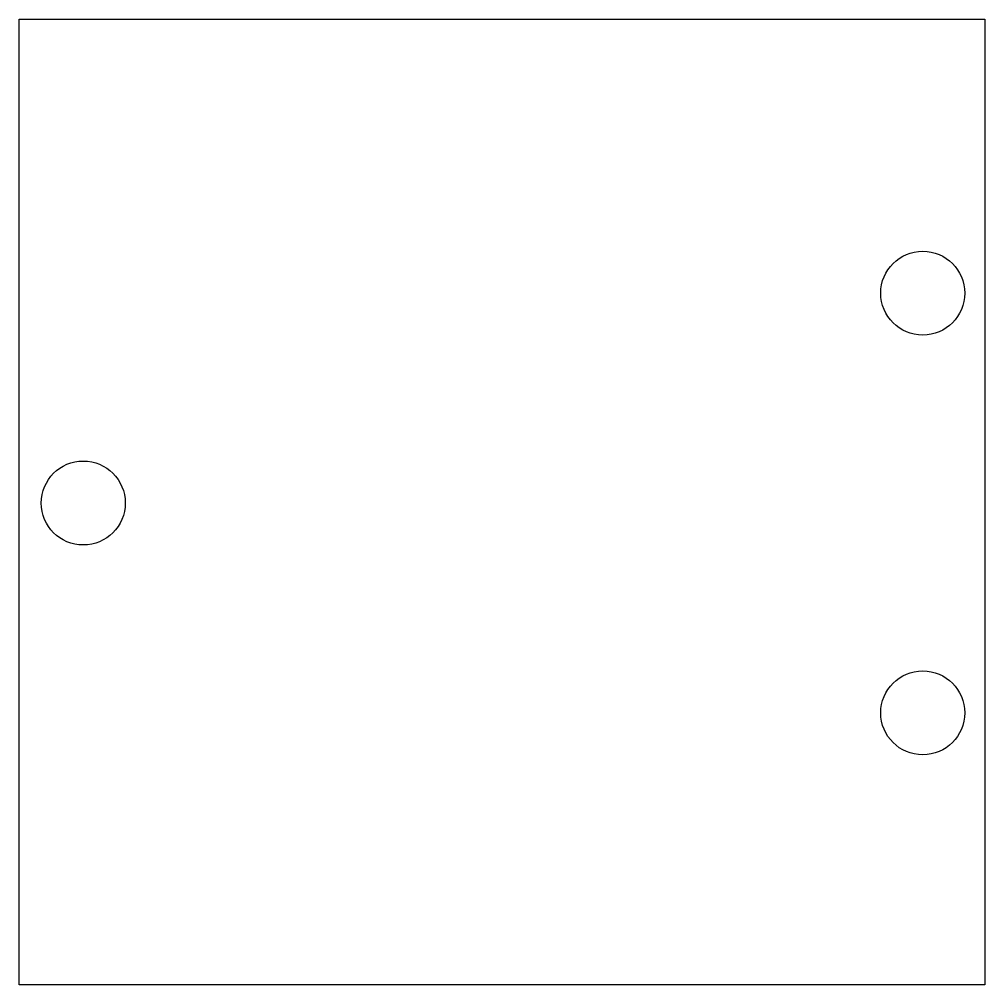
# Model space of a CAD drawing. Header units: millimetres. Extents: x -58 to 57, y -58 to 57.
import ezdxf

# ---------------------------------------------------------------- set-up
doc = ezdxf.new("R2010")
doc.units = ezdxf.units.MM
doc.layers.get('0').update_dxf_attribs({"linetype": 'CONTINUOUS'})

msp = doc.modelspace()

# ---------------------------------------------------------------- linework, layer by layer
msp.add_lwpolyline([(57.5, -57.5), (-57.5, -57.5), (-57.5, 57.5), (57.5, 57.5)], close=True)
for centre in [(50.12, 24.88), (-49.88, -0.12), (50.12, -25.12)]:
    msp.add_circle(centre, 5)

doc.saveas('drawing.dxf')
